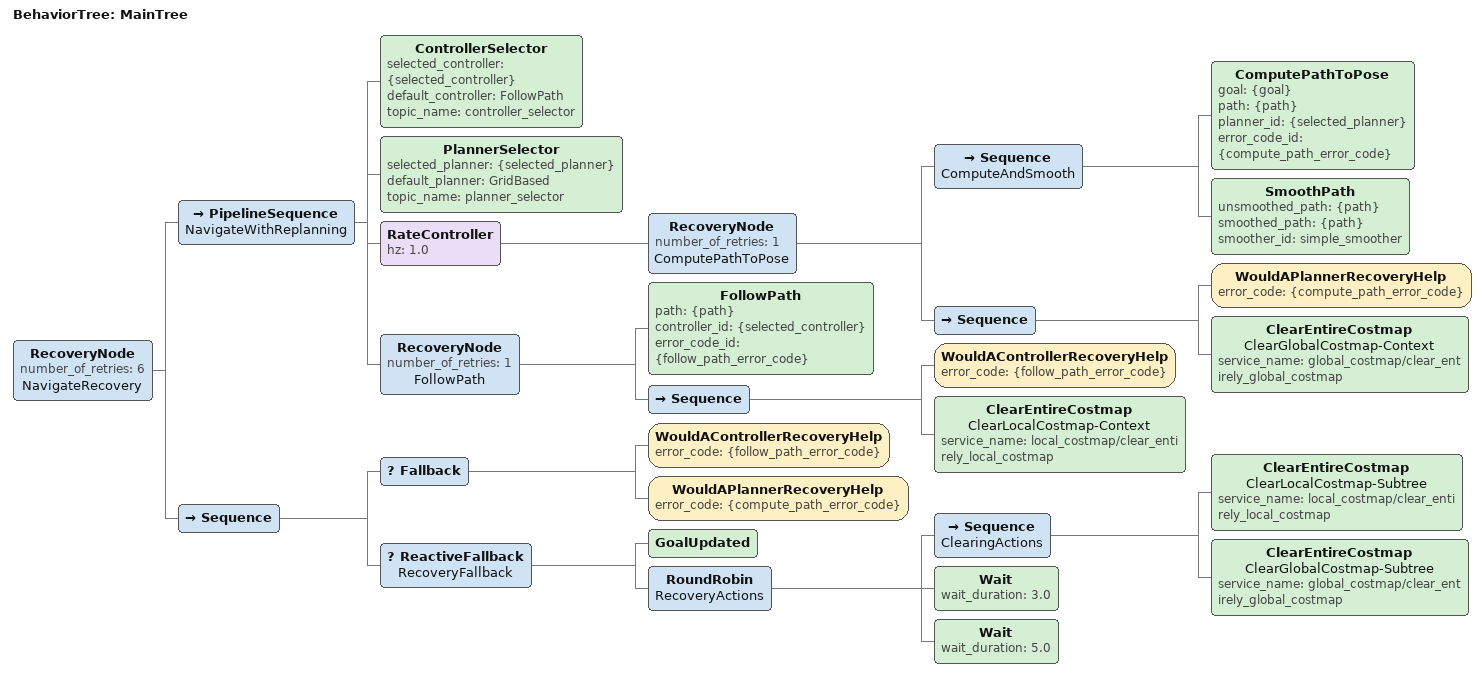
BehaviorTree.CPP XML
<root BTCPP_format="4" main_tree_to_execute="MainTree">
  <BehaviorTree ID="MainTree">
    <RecoveryNode number_of_retries="6" name="NavigateRecovery">
      <PipelineSequence name="NavigateWithReplanning">
        <ControllerSelector selected_controller="{selected_controller}" default_controller="FollowPath" topic_name="controller_selector"/>
        <PlannerSelector selected_planner="{selected_planner}" default_planner="GridBased" topic_name="planner_selector"/>
        <RateController hz="1.0">
          <RecoveryNode number_of_retries="1" name="ComputePathToPose">
            <Sequence name="ComputeAndSmooth">
              <ComputePathToPose goal="{goal}" path="{path}" planner_id="{selected_planner}" error_code_id="{compute_path_error_code}"/>
              <!-- Smooth the SmacPlanner2D grid path (5cm MOORE-8 jags) so RPP stops snaking. Smoother was already configured but never called. -->
              <SmoothPath unsmoothed_path="{path}" smoothed_path="{path}" smoother_id="simple_smoother"/>
            </Sequence>
            <Sequence>
              <WouldAPlannerRecoveryHelp error_code="{compute_path_error_code}"/>
              <ClearEntireCostmap name="ClearGlobalCostmap-Context" service_name="global_costmap/clear_entirely_global_costmap"/>
            </Sequence>
          </RecoveryNode>
        </RateController>
        <RecoveryNode number_of_retries="1" name="FollowPath">
          <FollowPath path="{path}" controller_id="{selected_controller}" error_code_id="{follow_path_error_code}"/>
          <Sequence>
            <WouldAControllerRecoveryHelp error_code="{follow_path_error_code}"/>
            <ClearEntireCostmap name="ClearLocalCostmap-Context" service_name="local_costmap/clear_entirely_local_costmap"/>
          </Sequence>
        </RecoveryNode>
      </PipelineSequence>
      <Sequence>
        <Fallback>
          <WouldAControllerRecoveryHelp error_code="{follow_path_error_code}"/>
          <WouldAPlannerRecoveryHelp error_code="{compute_path_error_code}"/>
        </Fallback>
        <ReactiveFallback name="RecoveryFallback">
          <GoalUpdated/>
          <RoundRobin name="RecoveryActions">
            <Sequence name="ClearingActions">
              <ClearEntireCostmap name="ClearLocalCostmap-Subtree" service_name="local_costmap/clear_entirely_local_costmap"/>
              <ClearEntireCostmap name="ClearGlobalCostmap-Subtree" service_name="global_costmap/clear_entirely_global_costmap"/>
            </Sequence>
            <Wait wait_duration="3.0"/>
            <Wait wait_duration="5.0"/>
          </RoundRobin>
        </ReactiveFallback>
      </Sequence>
    </RecoveryNode>
  </BehaviorTree>
</root>
